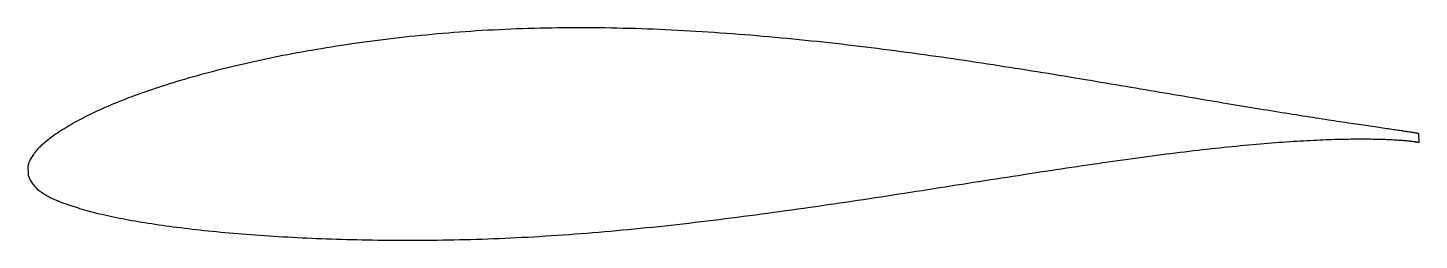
# Model space of a CAD drawing. Header units: metres. Extents: x -17.6 to 35.2, y -3 to 5.1.
import ezdxf

# ---------------------------------------------------------------- set-up
doc = ezdxf.new("R2010")
doc.units = ezdxf.units.M

msp = doc.modelspace()

# ---------------------------------------------------------------- linework, layer by layer
msp.add_lwpolyline([(35.207, 1.043), (35.206, 1.043), (35.203, 1.044), (35.198, 1.045), (35.191, 1.047), (35.182, 1.049), (35.171, 1.052), (35.158, 1.054), (35.142, 1.057), (35.125, 1.06), (35.106, 1.064), (35.085, 1.068), (35.062, 1.072), (35.036, 1.076), (35.009, 1.08), (34.98, 1.085), (34.949, 1.09), (34.916, 1.096), (34.88, 1.101), (34.843, 1.107), (34.804, 1.113), (34.763, 1.119), (34.72, 1.126), (34.674, 1.133), (34.627, 1.14), (34.578, 1.147), (34.527, 1.155), (34.474, 1.163), (34.419, 1.171), (34.362, 1.179), (34.303, 1.188), (34.242, 1.197), (34.18, 1.206), (34.115, 1.215), (34.048, 1.225), (33.98, 1.235), (33.909, 1.245), (33.837, 1.256), (33.762, 1.267), (33.686, 1.278), (33.608, 1.289), (33.528, 1.301), (33.446, 1.313), (33.362, 1.325), (33.276, 1.338), (33.188, 1.35), (33.099, 1.363), (33.008, 1.377), (32.914, 1.391), (32.819, 1.405), (32.722, 1.419), (32.624, 1.434), (32.523, 1.449), (32.421, 1.464), (32.317, 1.48), (32.211, 1.496), (32.103, 1.512), (31.993, 1.529), (31.882, 1.546), (31.769, 1.563), (31.654, 1.581), (31.538, 1.599), (31.419, 1.617), (31.299, 1.636), (31.177, 1.655), (31.054, 1.674), (30.929, 1.694), (30.802, 1.714), (30.673, 1.734), (30.543, 1.755), (30.411, 1.776), (30.277, 1.797), (30.142, 1.819), (30.005, 1.841), (29.867, 1.864), (29.727, 1.886), (29.585, 1.909), (29.442, 1.933), (29.297, 1.956), (29.15, 1.98), (29.002, 2.005), (28.853, 2.029), (28.701, 2.054), (28.549, 2.079), (28.395, 2.105), (28.239, 2.131), (28.082, 2.157), (27.923, 2.184), (27.763, 2.21), (27.602, 2.237), (27.439, 2.265), (27.274, 2.292), (27.108, 2.32), (26.941, 2.348), (26.772, 2.377), (26.602, 2.406), (26.431, 2.435), (26.258, 2.464), (26.084, 2.493), (25.909, 2.523), (25.732, 2.553), (25.554, 2.583), (25.375, 2.614), (25.194, 2.645), (25.012, 2.675), (24.829, 2.706), (24.645, 2.738), (24.459, 2.769), (24.273, 2.801), (24.085, 2.833), (23.896, 2.865), (23.706, 2.897), (23.514, 2.93), (23.322, 2.962), (23.128, 2.995), (22.933, 3.027), (22.737, 3.06), (22.541, 3.093), (22.343, 3.126), (22.144, 3.159), (21.944, 3.192), (21.743, 3.225), (21.541, 3.258), (21.338, 3.292), (21.134, 3.325), (20.929, 3.358), (20.723, 3.392), (20.516, 3.425), (20.309, 3.458), (20.1, 3.491), (19.891, 3.524), (19.681, 3.558), (19.47, 3.59), (19.258, 3.623), (19.045, 3.656), (18.832, 3.689), (18.618, 3.722), (18.403, 3.754), (18.187, 3.786), (17.971, 3.819), (17.754, 3.851), (17.536, 3.883), (17.317, 3.914), (17.098, 3.946), (16.879, 3.977), (16.658, 4.008), (16.437, 4.039), (16.216, 4.07), (15.994, 4.1), (15.771, 4.13), (15.548, 4.16), (15.324, 4.19), (15.1, 4.219), (14.875, 4.248), (14.65, 4.276), (14.425, 4.304), (14.199, 4.332), (13.972, 4.36), (13.745, 4.387), (13.518, 4.414), (13.291, 4.44), (13.063, 4.466), (12.835, 4.491), (12.606, 4.517), (12.378, 4.541), (12.148, 4.565), (11.919, 4.589), (11.69, 4.613), (11.46, 4.635), (11.23, 4.658), (11, 4.68), (10.77, 4.701), (10.539, 4.722), (10.309, 4.742), (10.078, 4.762), (9.847, 4.782), (9.616, 4.8), (9.386, 4.819), (9.155, 4.836), (8.924, 4.854), (8.693, 4.87), (8.462, 4.886), (8.231, 4.901), (8, 4.916), (7.769, 4.93), (7.539, 4.944), (7.308, 4.956), (7.078, 4.969), (6.847, 4.98), (6.617, 4.991), (6.387, 5.001), (6.158, 5.01), (5.928, 5.019), (5.699, 5.027), (5.47, 5.035), (5.241, 5.041), (5.012, 5.047), (4.784, 5.053), (4.556, 5.057), (4.328, 5.061), (4.101, 5.064), (3.874, 5.066), (3.648, 5.067), (3.422, 5.068), (3.196, 5.068), (2.971, 5.067), (2.746, 5.065), (2.522, 5.063), (2.298, 5.06), (2.075, 5.055), (1.852, 5.051), (1.63, 5.045), (1.408, 5.039), (1.187, 5.032), (0.966, 5.024), (0.746, 5.015), (0.527, 5.006), (0.309, 4.995), (0.091, 4.984), (-0.127, 4.973), (-0.343, 4.96), (-0.559, 4.947), (-0.774, 4.933), (-0.989, 4.918), (-1.202, 4.902), (-1.415, 4.886), (-1.627, 4.869), (-1.839, 4.851), (-2.049, 4.833), (-2.259, 4.814), (-2.468, 4.794), (-2.676, 4.774), (-2.883, 4.753), (-3.089, 4.731), (-3.294, 4.708), (-3.498, 4.685), (-3.702, 4.662), (-3.904, 4.638), (-4.106, 4.613), (-4.306, 4.587), (-4.505, 4.562), (-4.704, 4.535), (-4.901, 4.508), (-5.097, 4.481), (-5.293, 4.453), (-5.487, 4.424), (-5.68, 4.395), (-5.872, 4.366), (-6.063, 4.336), (-6.253, 4.305), (-6.441, 4.274), (-6.629, 4.243), (-6.815, 4.211), (-7, 4.178), (-7.184, 4.145), (-7.366, 4.112), (-7.548, 4.078), (-7.728, 4.044), (-7.906, 4.009), (-8.084, 3.974), (-8.26, 3.938), (-8.435, 3.902), (-8.609, 3.866), (-8.781, 3.829), (-8.952, 3.792), (-9.122, 3.754), (-9.29, 3.716), (-9.457, 3.678), (-9.622, 3.639), (-9.787, 3.6), (-9.949, 3.561), (-10.11, 3.521), (-10.27, 3.481), (-10.428, 3.441), (-10.585, 3.4), (-10.741, 3.359), (-10.895, 3.318), (-11.047, 3.276), (-11.198, 3.235), (-11.347, 3.193), (-11.495, 3.15), (-11.641, 3.108), (-11.786, 3.065), (-11.929, 3.022), (-12.071, 2.979), (-12.211, 2.936), (-12.349, 2.892), (-12.486, 2.849), (-12.621, 2.805), (-12.754, 2.76), (-12.886, 2.716), (-13.016, 2.672), (-13.145, 2.627), (-13.272, 2.582), (-13.397, 2.537), (-13.521, 2.492), (-13.642, 2.447), (-13.762, 2.402), (-13.881, 2.356), (-13.997, 2.31), (-14.112, 2.265), (-14.225, 2.219), (-14.337, 2.173), (-14.447, 2.127), (-14.554, 2.081), (-14.66, 2.035), (-14.765, 1.988), (-14.867, 1.942), (-14.968, 1.895), (-15.067, 1.849), (-15.164, 1.802), (-15.259, 1.755), (-15.353, 1.709), (-15.444, 1.662), (-15.534, 1.615), (-15.622, 1.569), (-15.708, 1.522), (-15.792, 1.476), (-15.874, 1.429), (-15.955, 1.383), (-16.033, 1.337), (-16.11, 1.292), (-16.185, 1.246), (-16.258, 1.201), (-16.329, 1.155), (-16.398, 1.111), (-16.465, 1.066), (-16.53, 1.021), (-16.594, 0.977), (-16.655, 0.933), (-16.715, 0.89), (-16.772, 0.846), (-16.828, 0.803), (-16.881, 0.76), (-16.933, 0.717), (-16.983, 0.675), (-17.031, 0.632), (-17.076, 0.59), (-17.12, 0.548), (-17.162, 0.506), (-17.202, 0.464), (-17.24, 0.423), (-17.276, 0.382), (-17.31, 0.341), (-17.342, 0.3), (-17.372, 0.26), (-17.4, 0.22), (-17.426, 0.18), (-17.45, 0.141), (-17.472, 0.103), (-17.492, 0.066), (-17.51, 0.029), (-17.526, -0.007), (-17.541, -0.041), (-17.553, -0.073), (-17.563, -0.103), (-17.571, -0.131), (-17.578, -0.154), (-17.582, -0.172), (-17.585, -0.183), (-17.577, -0.521), (-17.576, -0.523), (-17.573, -0.531), (-17.567, -0.544), (-17.56, -0.563), (-17.55, -0.589), (-17.538, -0.62), (-17.524, -0.653), (-17.508, -0.688), (-17.49, -0.724), (-17.47, -0.76), (-17.448, -0.797), (-17.424, -0.833), (-17.398, -0.87), (-17.37, -0.905), (-17.34, -0.941), (-17.308, -0.976), (-17.274, -1.011), (-17.238, -1.045), (-17.2, -1.078), (-17.16, -1.111), (-17.118, -1.144), (-17.075, -1.176), (-17.029, -1.208), (-16.981, -1.239), (-16.931, -1.27), (-16.88, -1.3), (-16.826, -1.33), (-16.77, -1.359), (-16.713, -1.388), (-16.653, -1.416), (-16.592, -1.445), (-16.529, -1.473), (-16.464, -1.5), (-16.396, -1.528), (-16.327, -1.555), (-16.256, -1.582), (-16.183, -1.608), (-16.109, -1.635), (-16.032, -1.661), (-15.953, -1.688), (-15.873, -1.714), (-15.79, -1.74), (-15.706, -1.766), (-15.62, -1.792), (-15.532, -1.818), (-15.442, -1.844), (-15.351, -1.87), (-15.257, -1.895), (-15.162, -1.92), (-15.065, -1.945), (-14.966, -1.97), (-14.865, -1.995), (-14.762, -2.019), (-14.658, -2.044), (-14.552, -2.068), (-14.444, -2.091), (-14.334, -2.115), (-14.223, -2.138), (-14.109, -2.16), (-13.994, -2.183), (-13.878, -2.205), (-13.759, -2.227), (-13.639, -2.249), (-13.517, -2.27), (-13.394, -2.292), (-13.268, -2.312), (-13.142, -2.333), (-13.013, -2.354), (-12.883, -2.374), (-12.751, -2.394), (-12.617, -2.413), (-12.482, -2.433), (-12.345, -2.452), (-12.207, -2.471), (-12.067, -2.489), (-11.925, -2.508), (-11.782, -2.526), (-11.637, -2.543), (-11.491, -2.561), (-11.343, -2.578), (-11.194, -2.595), (-11.043, -2.612), (-10.891, -2.628), (-10.737, -2.644), (-10.581, -2.66), (-10.424, -2.675), (-10.266, -2.691), (-10.106, -2.706), (-9.945, -2.72), (-9.782, -2.734), (-9.618, -2.749), (-9.453, -2.762), (-9.286, -2.775), (-9.118, -2.788), (-8.948, -2.801), (-8.777, -2.814), (-8.605, -2.826), (-8.431, -2.837), (-8.256, -2.848), (-8.08, -2.859), (-7.903, -2.87), (-7.724, -2.88), (-7.544, -2.89), (-7.363, -2.899), (-7.18, -2.908), (-6.996, -2.917), (-6.812, -2.925), (-6.625, -2.933), (-6.438, -2.94), (-6.25, -2.948), (-6.06, -2.954), (-5.87, -2.96), (-5.678, -2.966), (-5.485, -2.971), (-5.291, -2.976), (-5.096, -2.981), (-4.9, -2.985), (-4.703, -2.989), (-4.504, -2.992), (-4.305, -2.995), (-4.105, -2.997), (-3.904, -2.999), (-3.702, -3.001), (-3.499, -3.002), (-3.295, -3.003), (-3.09, -3.003), (-2.884, -3.002), (-2.677, -3.002), (-2.47, -3), (-2.261, -2.998), (-2.052, -2.996), (-1.842, -2.993), (-1.631, -2.99), (-1.419, -2.986), (-1.207, -2.981), (-0.994, -2.976), (-0.78, -2.971), (-0.565, -2.964), (-0.35, -2.958), (-0.134, -2.95), (0.083, -2.942), (0.3, -2.934), (0.518, -2.924), (0.737, -2.914), (0.956, -2.904), (1.176, -2.893), (1.397, -2.881), (1.618, -2.869), (1.839, -2.856), (2.061, -2.842), (2.284, -2.828), (2.507, -2.814), (2.73, -2.798), (2.954, -2.783), (3.178, -2.766), (3.403, -2.749), (3.628, -2.731), (3.854, -2.713), (4.08, -2.694), (4.306, -2.675), (4.533, -2.655), (4.76, -2.635), (4.987, -2.614), (5.215, -2.592), (5.442, -2.57), (5.67, -2.547), (5.899, -2.524), (6.127, -2.501), (6.356, -2.477), (6.585, -2.452), (6.814, -2.427), (7.043, -2.402), (7.272, -2.376), (7.502, -2.35), (7.731, -2.323), (7.961, -2.296), (8.191, -2.268), (8.42, -2.24), (8.65, -2.212), (8.88, -2.183), (9.109, -2.154), (9.339, -2.125), (9.569, -2.095), (9.798, -2.065), (10.028, -2.035), (10.257, -2.005), (10.487, -1.974), (10.716, -1.943), (10.945, -1.911), (11.174, -1.88), (11.402, -1.848), (11.631, -1.816), (11.859, -1.783), (12.087, -1.751), (12.315, -1.718), (12.543, -1.685), (12.77, -1.652), (12.997, -1.619), (13.223, -1.586), (13.45, -1.552), (13.676, -1.519), (13.901, -1.485), (14.126, -1.451), (14.351, -1.417), (14.575, -1.383), (14.799, -1.349), (15.023, -1.315), (15.246, -1.281), (15.468, -1.246), (15.69, -1.212), (15.912, -1.178), (16.133, -1.143), (16.353, -1.109), (16.573, -1.075), (16.792, -1.04), (17.011, -1.006), (17.229, -0.972), (17.446, -0.938), (17.663, -0.904), (17.879, -0.87), (18.094, -0.836), (18.309, -0.802), (18.523, -0.769), (18.736, -0.735), (18.948, -0.702), (19.16, -0.668), (19.371, -0.636), (19.581, -0.603), (19.79, -0.57), (19.999, -0.538), (20.206, -0.505), (20.413, -0.474), (20.619, -0.442), (20.824, -0.41), (21.028, -0.379), (21.231, -0.348), (21.433, -0.317), (21.635, -0.287), (21.835, -0.257), (22.034, -0.227), (22.233, -0.197), (22.43, -0.168), (22.626, -0.139), (22.822, -0.11), (23.016, -0.082), (23.209, -0.054), (23.401, -0.027), (23.592, 0.001), (23.782, 0.027), (23.97, 0.054), (24.158, 0.08), (24.344, 0.106), (24.529, 0.131), (24.713, 0.156), (24.896, 0.18), (25.078, 0.204), (25.258, 0.228), (25.437, 0.251), (25.615, 0.274), (25.792, 0.296), (25.967, 0.318), (26.141, 0.339), (26.314, 0.36), (26.485, 0.381), (26.656, 0.401), (26.824, 0.42), (26.992, 0.439), (27.158, 0.458), (27.322, 0.476), (27.485, 0.494), (27.647, 0.511), (27.808, 0.528), (27.967, 0.545), (28.124, 0.561), (28.28, 0.576), (28.435, 0.591), (28.588, 0.606), (28.739, 0.62), (28.89, 0.634), (29.038, 0.647), (29.185, 0.66), (29.331, 0.672), (29.475, 0.684), (29.617, 0.695), (29.758, 0.706), (29.897, 0.716), (30.035, 0.727), (30.171, 0.736), (30.305, 0.745), (30.438, 0.754), (30.569, 0.762), (30.699, 0.77), (30.827, 0.778), (30.953, 0.785), (31.077, 0.791), (31.2, 0.798), (31.321, 0.803), (31.441, 0.809), (31.558, 0.814), (31.674, 0.818), (31.789, 0.822), (31.901, 0.826), (32.012, 0.83), (32.121, 0.833), (32.228, 0.835), (32.334, 0.838), (32.437, 0.84), (32.539, 0.842), (32.639, 0.843), (32.738, 0.844), (32.834, 0.845), (32.929, 0.845), (33.022, 0.845), (33.113, 0.845), (33.202, 0.845), (33.289, 0.844), (33.375, 0.843), (33.458, 0.842), (33.54, 0.84), (33.62, 0.839), (33.698, 0.837), (33.774, 0.834), (33.848, 0.832), (33.92, 0.83), (33.99, 0.827), (34.059, 0.824), (34.125, 0.821), (34.19, 0.818), (34.253, 0.814), (34.313, 0.811), (34.372, 0.807), (34.429, 0.804), (34.484, 0.8), (34.537, 0.796), (34.588, 0.792), (34.637, 0.788), (34.684, 0.784), (34.729, 0.78), (34.772, 0.776), (34.813, 0.772), (34.852, 0.768), (34.889, 0.764), (34.924, 0.76), (34.958, 0.756), (34.989, 0.752), (35.018, 0.748), (35.045, 0.744), (35.07, 0.74), (35.094, 0.737), (35.115, 0.733), (35.134, 0.73), (35.151, 0.727), (35.166, 0.724), (35.179, 0.722), (35.191, 0.719), (35.2, 0.717), (35.207, 0.716), (35.212, 0.714), (35.215, 0.713), (35.216, 0.713), (35.207, 1.043)], close=True)

doc.saveas('drawing.dxf')
